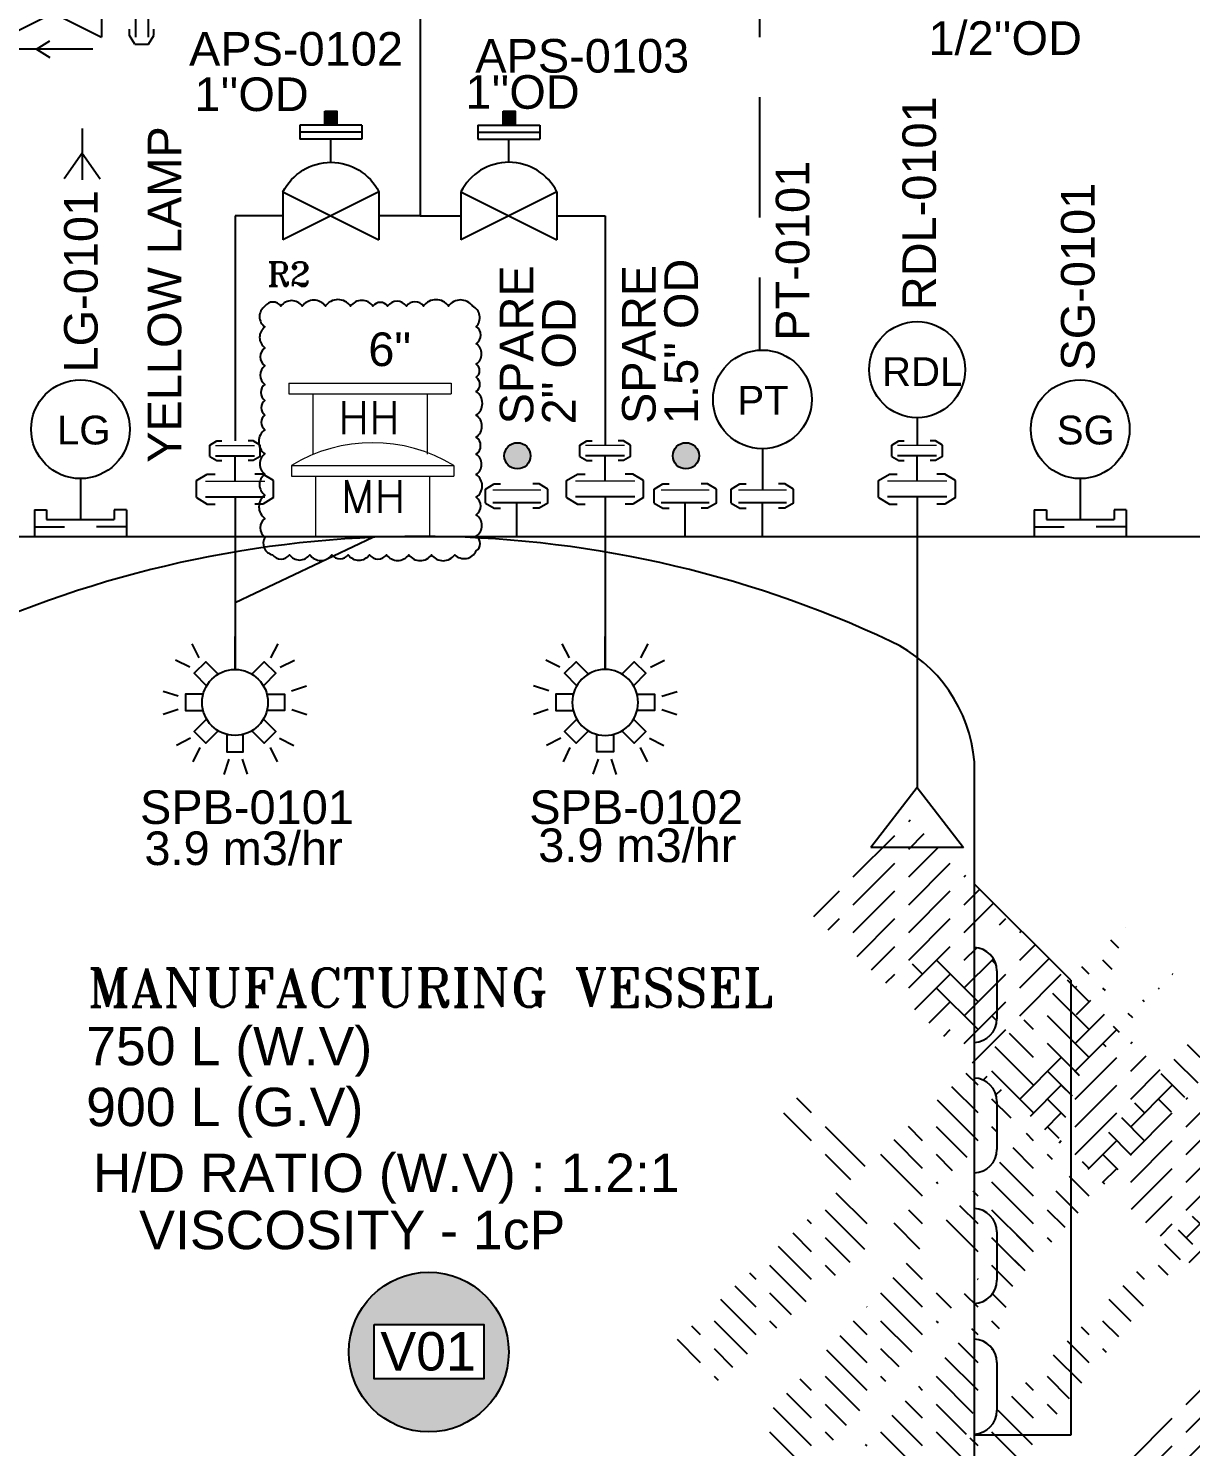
# Model space of a CAD drawing. Header units: millimetres. Extents: x -6754 to 5895, y -4820 to 1016.
# Drawn here: x -3456.9 to -3335.8, y -1738.2 to -1590.4 of the extents above; entities that cross this region are included whole.
import ezdxf
from ezdxf.enums import TextEntityAlignment as Align

# ---------------------------------------------------------------- set-up
doc = ezdxf.new("R2010")
doc.units = ezdxf.units.MM
doc.linetypes.add('HIDDEN', pattern=[0.375, 0.25, -0.125])
doc.layers.get('0').update_dxf_attribs({"linetype": 'CONTINUOUS'})
for name, color, linetype in [('A---SIGLD-CONN-EL', 7, 'CONTINUOUS'), ('can_move', 7, 'CONTINUOUS'), ('E---INDID------', 7, 'CONTINUOUS'), ('E---INDID-TEXT-25-35', 2, 'CONTINUOUS'), ('P---MWAYD------', 7, 'CONTINUOUS'), ('P---PEQID------', 7, 'CONTINUOUS'), ('P---PEQID-TEXT-25-35', 2, 'CONTINUOUS'), ('P---PFLGD------', 7, 'CONTINUOUS'), ('P---PLINB-CIPS003', 7, 'CONTINUOUS'), ('P---PLINB-PS014', 7, 'CONTINUOUS'), ('P---PLINB-PS019', 7, 'CONTINUOUS'), ('P---PLINB-PS021', 7, 'CONTINUOUS'), ('P---PVL4D-TEXT-25-35', 2, 'CONTINUOUS'), ('P---PVLSD-TEXT-18-25', 3, 'CONTINUOUS'), ('P---TANKB-V01', 7, 'CONTINUOUS'), ('P---TANKD-TEXT-25-35', 2, 'CONTINUOUS'), ('VALVE', 6, 'CONTINUOUS')]:
    doc.layers.add(name, color=color, linetype=linetype)
doc.styles.add('ROMANS', font='romans.shx')
doc.styles.add('ROMANT', font='romant.shx')
doc.styles.get("Standard").update_dxf_attribs({"font": 'arial.ttf'})

# ---------------------------------------------------------------- blocks, each defined once
blk = doc.blocks.new('jtf')
for p, q in [((183.7326625165489, 67.0500738686342), (184.4681088752732, 67.48911197279767)), ((183.7326625165489, 65.87006733978824), (183.7326625165489, 67.0500738686342)), ((184.4681088752732, 67.48911197279767), (185.0073755605541, 67.48911197279767)), ((188.2710194706005, 67.48911197279767), (187.7317527853197, 67.48911197279767)), ((189.0064658293306, 67.0500738686342), (188.2710194706005, 67.48911197279767)), ((189.0064658293306, 65.87006733978824), (189.0064658293306, 67.0500738686342)), ((183.7326625165489, 65.87006733978824), (184.4681088752732, 65.43102923562476)), ((184.4681088752732, 65.43102923562476), (185.0073755605541, 65.43102923562476)), ((186.3695641729369, 63.28645938869022), (186.3695641729369, 65.92370400019058)), ((188.2710194706005, 65.43102923562476), (187.7317527853197, 65.43102923562476)), ((189.0064658293306, 65.87006733978824), (188.2710194706005, 65.43102923562476)), ((182.3600665893783, 63.36801573332951), (183.4783374930366, 64.03558792490892)), ((183.4783374930366, 64.03558792490892), (184.2983106104572, 64.03558792490892)), ((189.2607908528371, 64.03558792490892), (188.4408177354165, 64.03558792490892)), ((190.3790617565012, 63.36801573332951), (189.2607908528371, 64.03558792490892)), ((182.3600665893783, 61.5737761512336), (182.3600665893783, 63.36801573332951)), ((190.3790617565012, 61.5737761512336), (190.3790617565012, 63.36801573332951)), ((182.3600665893783, 61.5737761512336), (183.4783374930366, 60.90620395965418)), ((183.4783374930366, 60.90620395965418), (184.2983106104572, 60.90620395965418)), ((186.3695641729369, 61.65533249587432), (186.3695641729369, 57.54027658786356)), ((189.2607908528371, 60.90620395965418), (188.4408177354165, 60.90620395965418)), ((190.3790617565012, 61.5737761512336), (189.2607908528371, 60.90620395965418))]:
    blk.add_line(p, q)
at = {"color": 6, "lineweight": 15}
for points in [[(184.3366099451705, 66.99643720823184), (188.4025184007062, 66.99643720823184)], [(183.2783889506935, 63.28645938869022), (189.4607393951802, 63.28645938869022)]]:
    blk.add_lwpolyline(points, dxfattribs=at)
at = {"color": 1}
for points in [[(184.3366099451705, 65.92370400019058), (188.4025184007062, 65.92370400019058)], [(183.2783889506935, 61.65533249587432), (189.4607393951802, 61.65533249587432)]]:
    blk.add_lwpolyline(points, dxfattribs=at)
blk = doc.blocks.new('phi_15862574930')
at = {"color": 0, "linetype": 'ByBlock'}
blk.add_blockref('jtf', (-186.3695641729369, -63.28645938869022), dxfattribs=at)
at = {"flags": 1}
for p, rotation in [((1.477928890381008e-12, 3.709977819541621), 90), ((0, -5.746182800826659), 270)]:
    blk.add_attdef('PHI_CONNECTIONPOINT', p, '', height=0.1, rotation=rotation, dxfattribs=at)
for tag, p in [('MPLANT', (3.84494897601212, 1.785845011725996)), ('CODE', (6.169171075775694, -1.709889107337858))]:
    blk.add_attdef(tag, p, '', height=2.5)
blk.add_attdef('PHI_INSERTPOINT', (4.547473508864641e-13, -4.547473508864641e-13), '', height=0.1, dxfattribs=at)
blk = doc.blocks.new('rgyjryjyfrjfhjgfgj')
at = {"color": 0, "linetype": 'ByBlock'}
for p, q in [((716.4844576946442, 396.8695095443074), (717.3888636432375, 397.4094111541995)), ((717.3888636432375, 397.4094111541995), (718.0520200954525, 397.4094111541995)), ((722.065445318545, 397.4094111541995), (721.4022888663301, 397.4094111541995)), ((722.9698512671453, 396.8695095443074), (722.065445318545, 397.4094111541995)), ((722.9698512671453, 395.418411294371), (722.9698512671453, 396.8695095443074)), ((716.4844576946442, 395.418411294371), (717.3888636432375, 394.8785096844789)), ((717.3888636432375, 394.8785096844789), (718.0520200954525, 394.8785096844789)), ((722.065445318545, 394.8785096844789), (721.4022888663301, 394.8785096844789)), ((722.9698512671453, 395.418411294371), (722.065445318545, 394.8785096844789))]:
    blk.add_line(p, q, dxfattribs=at)
at = {"color": 6, "linetype": 'ByBlock'}
blk.add_line((719.7271544808916, 391.9492555990804), (719.7271544808916, 395.484370305732), dxfattribs=at)
at = {"color": 1, "linetype": 'ByBlock', "lineweight": 15}
blk.add_lwpolyline([(717.227154480893, 396.8035505329464), (722.227154480893, 396.8035505329464)], dxfattribs=at)
at = {"color": 6, "linetype": 'ByBlock'}
blk.add_lwpolyline([(717.227154480893, 395.484370305732), (722.227154480893, 395.484370305732)], dxfattribs=at)
blk = doc.blocks.new('phi_15825218758')
at = {"color": 0, "linetype": 'ByBlock'}
blk.add_line((-3.242696786248757, 3.469155695290567), (-3.242696786248757, 4.920253945227046), dxfattribs=at)
blk.add_blockref('rgyjryjyfrjfhjgfgj', (-719.727154480893, -391.9492555990804), dxfattribs=at)
at = {"flags": 1}
for p, rotation in [((0, 4.854294933865958), 90), ((-1.364242052659392e-12, 0), 270)]:
    blk.add_attdef('PHI_CONNECTIONPOINT', p, '', height=0.1, rotation=rotation, dxfattribs=at)
blk = doc.blocks.new('phi_158253606254')
at = {"color": 0, "linetype": 'ByBlock'}
blk.add_line((0, 4.267203789226812), (0, 0), dxfattribs=at)
blk.add_circle((0.001089455262047068, 9.409736146536261), 5.142532472711022, dxfattribs=at)
blk.add_text('PT', height=3, rotation=359.9878617803028, dxfattribs=at).set_placement((-2.60636676307513, 7.825230803561453))
blk.add_attdef('PLANT_BMK', (1.499746038893988, 15.32445847557392), '', height=3.2, rotation=90)
at = {"flags": 1}
for tag in ['PHI_CONNECTIONPOINT', 'PHI_INSERTPOINT']:
    blk.add_attdef(tag, (-0.0009037813375130099, 0.001104081389712519), '', height=0.1, rotation=269.9878617803037, dxfattribs=at)
blk = doc.blocks.new('2B100D4')
at = {"color": 3}
for points in [[(12.66305469445069, 40.81928641843842), (10.13640319355181, 45.80602589261252)], [(25.22223209307413, 36.77183532530034), (25.22223209307413, 48.32143856094626)], [(37.78140948482906, 40.81928641843842), (40.30806099250913, 45.80602589261252)], [(9.356428599567153, 37.55151232008939), (4.39243398339022, 40.00055561170302)], [(41.088035586552, 37.55151232008939), (46.05203019594774, 40.00055561170302)], [(19.35646000265842, 35.17140555990045), (15.01372862819699, 39.51413693091308), (10.93032725181547, 35.43073554770672), (15.2730586262187, 31.08800417666498)], [(31.08800417667953, 35.17140555990045), (35.43073554430157, 39.51413693091308), (39.51413693433278, 35.43073554770672), (35.17140555987135, 31.08800417666498)], [(45.01412435906241, 29.33682090385264), (50.32689407552243, 31.0763657920179)], [(5.312769702839432, 27.37033546980092), (0, 29.10988035796618)], [(14.03937684756238, 28.10963290197105), (7.897827239590697, 28.10963290197105), (7.897827239590697, 22.33483128075022), (14.03937684756238, 22.33483128075022)], [(36.40508733855677, 28.10963290197105), (42.54663693971816, 28.10963290197105), (42.54663693971816, 22.33483128075022), (36.40508733855677, 22.33483128075022)], [(5.28529719132348, 22.72153250877454), (0.04348782252054662, 20.94319337441266)], [(45.15916698801448, 22.72153250877454), (50.40097635681741, 20.94319337441266)], [(15.2730586262187, 19.3564600060563), (10.93032725181547, 15.01372863501456), (15.01372862819699, 10.93032724838849), (19.35646000265842, 15.27305862284993)], [(35.17140555987135, 19.3564600060563), (39.51413693433278, 15.01372863501456), (35.43073554430157, 10.93032724838849), (31.08800417667953, 15.27305862284993)], [(9.625177767680725, 12.66305469449435), (4.63843829347752, 10.13640319017577)], [(22.33483128753142, 14.03937684756238), (22.33483128753142, 7.897827239583421), (28.10963289855863, 7.897827239583421), (28.10963289855863, 14.03937684756238)], [(40.81928641840932, 12.66305469449435), (45.80602589258342, 10.13640319017577)], [(12.89295185581432, 9.356428596154728), (10.44390857443796, 4.392433986788092)], [(23.07412871634006, 5.312769709613349), (21.33458382476238, 0)], [(27.72293167398311, 5.285297194714076), (29.50127080493257, 0.04348782930173911)], [(37.55151231668424, 9.356428596154728), (40.0005556048709, 4.392433986788092)]]:
    blk.add_lwpolyline(points, dxfattribs=at)
blk.add_circle((25.22223209307413, 25.22223208965443), 11.54960323375445, dxfattribs=at)
blk = doc.blocks.new('phi_158253683561')
at = {"color": 0, "linetype": 'ByBlock', "xscale": 0.395994, "yscale": 0.395994, "zscale": 0.395994}
blk.add_blockref('2B100D4', (-9.987852575465695, -9.987852574111173), dxfattribs=at)
at = {"flags": 1}
blk.add_attdef('PHI_CONNECTIONPOINT', (-8.952838470577262e-13, 9.147147167392177), '', height=0.1, rotation=90, dxfattribs=at)
blk.add_attdef('PHI_INSERTPOINT', (0, 0), '', height=0.1, dxfattribs=at)
blk.add_attdef('CODE', (-3.68075510178258, -15.21166139624791), '', height=3)
blk = doc.blocks.new('ADV')
at = {"color": 6}
blk.add_arc((1709.403994477978, 811.9926042832112), 5.590131414134222, 26.56505117707799, 153.434948822922, dxfattribs=at)
at = {"layer": 'VALVE'}
for p, q in [((1706.175708596649, 821.4556299452406), (1712.632280359307, 821.4556299452406)), ((1706.175708596649, 821.4556299452406), (1706.175708596649, 819.9760252526171)), ((1712.632280359307, 821.4556299452406), (1712.632280359307, 819.9760252526171)), ((1706.175708596649, 820.7158275989289), (1712.632280359307, 820.7158275989289)), ((1706.175708596649, 819.9760252526171), (1712.632280359307, 819.9760252526171)), ((1709.403994477978, 817.5827356973455), (1709.403994477978, 819.9760252526171)), ((1704.404028939914, 814.4925870522434), (1704.404028939914, 809.4926215141788)), ((1714.403960016042, 814.4925870522434), (1704.404028939914, 809.4926215141793)), ((1704.404028939914, 814.4925870522434), (1714.403960016042, 809.4926215141788)), ((1714.403960016042, 814.4925870522434), (1714.403960016042, 809.4926215141788))]:
    blk.add_line(p, q, dxfattribs=at)
blk = doc.blocks.new('phi_15863337301')
at = {"color": 0, "linetype": 'ByBlock'}
blk.add_blockref('ADV', (-1709.403994477978, -811.9926042832111), dxfattribs=at)
at = {"flags": 1}
blk.add_attdef('PHI_CONNECTIONPOINT', (-4.999965538064316, 0), '', height=0.1, rotation=180, dxfattribs=at)
for tag, p in [('PHI_INSERTPOINT', (0, 2.273736754432321e-13)), ('PHI_CONNECTIONPOINT', (4.999965538064316, 0))]:
    blk.add_attdef(tag, p, '', height=0.1, dxfattribs=at)
for tag, p in [('PRJ_TAG_B', (-8.117294217749532, -5.928936001065608)), ('DNCALC', (-3.964025933961693, -9.438924908240892))]:
    blk.add_attdef(tag, p, '', height=2.5)
blk = doc.blocks.new('vdv')
at = {"layer": 'VALVE'}
for p, q in [((180.8079919519269, 66.57614290440762), (180.8079919519269, 63.12301840971554)), ((180.8079919519269, 66.57614290440762), (182.3812795179868, 66.57614290440762)), ((182.3812795179868, 66.57614290440762), (182.3812795179868, 65.3109000192843)), ((191.2004295973777, 66.57614290440762), (191.2004295973777, 65.3109000192843)), ((192.7737171634376, 66.57614290440762), (191.2004295973777, 66.57614290440762)), ((192.7737171634379, 66.57614290440762), (192.7737171634379, 63.12301840971554)), ((182.3812795179868, 65.3109000192843), (191.2004295973777, 65.3109000192843)), ((180.8079919519269, 64.3537018150979), (184.7059037281533, 64.3537018150979)), ((180.8079919519269, 63.12301840971554), (192.7737171634376, 63.12301840971554)), ((192.7737171634376, 64.3537018150979), (188.8758053872108, 64.3537018150979))]:
    blk.add_line(p, q, dxfattribs=at)
blk = doc.blocks.new('phi_158252559339')
at = {"color": 0, "linetype": 'ByBlock'}
blk.add_blockref('vdv', (-186.790854557683, -65.31090001928354), dxfattribs=at)
for tag, p in [('MPLANT', (1.753663945923506, 10.38835953513714)), ('CODE', (4.07788604568708, 6.892625416073287)), ('DN', (5.194677328933437, 3.782033790187569))]:
    blk.add_attdef(tag, p, '', height=2.5)
at = {"flags": 1}
for p, rotation in [((-5.684341886080801e-14, -2.842170943040401e-14, 2.5), 90), ((-7.389644451905042e-13, -2.187881609567995), 270)]:
    blk.add_attdef('PHI_CONNECTIONPOINT', p, '', height=0.1, rotation=rotation, dxfattribs=at)
blk.add_attdef('PHI_INSERTPOINT', (-5.684341886080801e-14, -2.842170943040401e-14), '', height=0.1, dxfattribs=at)
blk = doc.blocks.new('phi_16763050003')
at = {"color": 0, "linetype": 'ByBlock', "lineweight": 13}
for p, q in [((-2.5092553483762, 7.389997746155643), (-2.5092553483762, 6.280775767691296)), ((-2.5092553483762, 7.389997746155643), (14.40391530268073, 7.389997746155643)), ((14.40391530268062, 7.389997746155728), (14.40391530268062, 6.280775767691296)), ((0, 6.280775767691296), (0, 0)), ((11.89465995430442, 6.280775767691296), (11.89465995430442, 0))]:
    blk.add_line(p, q, dxfattribs=at)
blk.add_lwpolyline([(-2.5092553483762, 6.280775767691296), (14.40391530268062, 6.280775767691296)], dxfattribs=at)
blk.add_arc((5.947329977152094, -6.560594190613841), 16.31357872308233, 58.77654784392595, 121.223452156074, dxfattribs=at)
at = {"color": 0, "linetype": 'ByBlock', "lineweight": 13, "style": 'ROMANS'}
blk.add_text('MH', height=3.409698443055961, dxfattribs=at).set_placement((2.633618944087402, 2.452737491467758))
at = {"flags": 1}
blk.add_attdef('PHI_CONNECTIONPOINT', (0, 0), '', height=0.1, rotation=180, dxfattribs=at)
for tag, p in [('PHI_CONNECTIONPOINT', (11.89465995430442, 0)), ('PHI_INSERTPOINT', (11.89465995430385, 6.252776074688882e-13))]:
    blk.add_attdef(tag, p, '', height=0.1, dxfattribs=at)
blk = doc.blocks.new('phi_16763051035')
at = {"color": 0, "linetype": 'ByBlock'}
blk.add_line((-5.684341886080801e-13, 4.266099803570995), (-5.684341886080801e-13, 2.842170943040401e-14), dxfattribs=at)
blk.add_circle((-5.684341886080801e-13, 9.40863227628202), 5.142532472711022, dxfattribs=at)
blk.add_text('SG', height=3, dxfattribs=at).set_placement((-2.45068755543673, 7.823607714929636))
at = {"color": 7}
blk.add_attdef('DEVICE', (1.492779594961917, 15.51502102826095), '', height=3.5, rotation=90, dxfattribs=at)
at = {"flags": 1}
for tag, p in [('PHI_CONNECTIONPOINT', (0, 2.842170943040401e-14)), ('PHI_INSERTPOINT', (0, 0))]:
    blk.add_attdef(tag, p, '', height=0.1, rotation=270, dxfattribs=at)
blk = doc.blocks.new('phi_16763051257')
at = {"color": 0, "linetype": 'ByBlock'}
blk.add_line((-5.684341886080801e-13, 4.266099803571024), (-5.684341886080801e-13, 0), dxfattribs=at)
blk.add_circle((-5.684341886080801e-13, 9.408632276282106), 5.142532472711022, dxfattribs=at)
blk.add_text('LG', height=3, dxfattribs=at).set_placement((-2.45068755543673, 7.823607714929722))
at = {"color": 7}
blk.add_attdef('DEVICE', (1.797247982816771, 15.31218216370326), '', height=3.5, rotation=90, dxfattribs=at)
at = {"flags": 1}
for tag in ['PHI_CONNECTIONPOINT', 'PHI_INSERTPOINT']:
    blk.add_attdef(tag, (0, 0), '', height=0.1, rotation=270, dxfattribs=at)
blk = doc.blocks.new('RDL1')
at = {"color": 0, "linetype": 'ByBlock'}
blk.add_circle((13353.10541095214, -8727.695936589356), 5.000000000000013, dxfattribs=at)
at = {"color": 0, "linetype": 'ByBlock', "insert": (13349.44491652949, -8726.396383314248), "char_height": 3, "attachment_point": 1}
blk.add_mtext_dynamic_manual_height_columns('RDL', width=19.27639818191528, gutter_width=0.5, heights=[0], dxfattribs=at)
blk = doc.blocks.new('phi_16763052959')
at = {"color": 0, "linetype": 'ByBlock'}
blk.add_blockref('RDL1', (-13353.10541095214, 8732.695936589356), dxfattribs=at)
blk.add_attdef('PLANT_BMK', (1.971370481451231, 11.30070215463638), '', height=3.5, rotation=90)
at = {"flags": 1}
blk.add_attdef('PHI_INSERTPOINT', (0, 0), '', height=0.1, dxfattribs=at)
blk.add_attdef('PHI_CONNECTIONPOINT', (0, -5.960464477539062e-08), '', height=0.1, rotation=270, dxfattribs=at)
blk = doc.blocks.new('lv')
at = {"linetype": 'ByBlock'}
h = blk.add_hatch(dxfattribs=at)
h.set_pattern_fill('AR-HBONE', color=0, scale=0.01676717032443505, style=0)
h.set_pattern_definition([(45, (708908577.5891237, 361984327.2977721), (0, 2.40917574302427), [5.110633514887803, -1.703544504962601]), (135, (708908578.7937108, 361984328.5023591), (2.382758214655929e-16, 2.40917574302427), [5.110633514887802, -1.703544504962601])])
edge = h.paths.add_edge_path()
edge.add_line((200.8057394179701, 359.608313556534), (209.1893245801884, 359.608313556534))
edge.add_line((209.1893245801884, 359.608313556534), (209.1893245801884, 399.0778780864765))
edge.add_line((209.1893245801884, 399.0778780864765), (200.8057394179701, 407.4614632486948))
edge.add_line((200.8057394179701, 407.4614632486948), (200.8057394179701, 401.9233001790296))
edge.add_arc((200.7381808094645, 399.8931184171228), 2.031305528954749, -0.017231213322190797, 88.09406460487389, ccw=False)
edge.add_line((202.7694862465581, 399.8925075194501), (202.7694862465581, 395.7185954983343))
edge.add_arc((200.7381808227197, 395.7192064012758), 2.031305515701074, 271.90593503347645, 359.9827686379536, ccw=False)
edge.add_line((200.8057394179701, 393.6890246521889), (200.8057394179701, 390.5921978195366))
edge.add_arc((200.7381808094646, 388.5620160576299), 2.031305528954692, -0.017231213300988202, 88.09406460489191, ccw=False)
edge.add_line((202.7694862465581, 388.5614051599573), (202.7694862465581, 384.3874931842646))
edge.add_arc((200.7381808227196, 384.388104087206), 2.031305515701134, 271.9059350334788, 359.9827686379552, ccw=False)
edge.add_line((200.8057394179701, 382.3579223381191), (200.8057394179701, 379.2610955054728))
edge.add_arc((200.7381808094645, 377.230913743566), 2.031305528954749, -0.017231213322190797, 88.09406460487389, ccw=False)
edge.add_line((202.7694862465581, 377.2303028458932), (202.7694862465581, 373.0563908702005))
edge.add_arc((200.7381808227197, 373.057001773142), 2.031305515701074, 271.90593503347645, 359.9827686379536, ccw=False)
edge.add_line((200.8057394179701, 371.0268200240552), (200.8057394179701, 367.9299931914086))
edge.add_arc((200.7381808094646, 365.8998114295018), 2.031305528954692, -0.017231213300988202, 88.09406460489191, ccw=False)
edge.add_line((202.7694862465581, 365.8992005318293), (202.7694862465581, 361.7252885561365))
edge.add_arc((200.7381808227197, 361.7258994590781), 2.031305515701074, 271.90593503347645, 359.9827686379536, ccw=False)
edge.add_line((200.8057394179701, 359.6957177099912), (200.8057394179701, 359.608313556534))
blk.add_line((200.8187821836461, 325.9347289439254), (200.8187821836461, 418.0356392449531))
at = {"color": 0, "linetype": 'ByBlock'}
for p, q in [((209.1893245801884, 399.0778780864765), (200.8057394179701, 407.4614632486948)), ((202.7694862465581, 399.893118426167), (202.7694862465581, 395.7192064504743)), ((209.1893245801884, 399.0778780864765), (209.1893245801884, 359.608313556534)), ((202.7694862465581, 388.5620160666742), (202.7694862465581, 384.3881041364103)), ((202.7694862465581, 377.2309137526103), (202.7694862465581, 373.0570018223463)), ((202.7694862465581, 365.8998114385463), (202.7694862465581, 361.7258995082823)), ((209.1893245801884, 359.608313556534), (200.8057394179701, 359.608313556534))]:
    blk.add_line(p, q, dxfattribs=at)
for centre, radius, start, end in [((152.6831011634888, 341.364159727017), 96.24537230006447, 64.85877082138536, 115.1412735318071), ((188.1185619681135, 416.9731875756981), 12.74458304820236, 4.782010308682096, 64.65995297928454), ((200.7381808032954, 399.893118426167), 2.031305508678552, 359.9981968300566, 88.09406666880142), ((200.7381808032954, 395.7192064050456), 2.031305508678552, 271.9059333311986, 0.001803169943409382), ((200.7381808032954, 388.5620160666742), 2.031305508678552, 359.9981968300566, 88.09406666880142), ((200.7381808032954, 384.3881040909815), 2.031305508678552, 271.9059333311986, 0.001803169943409382), ((200.7381808032954, 377.2309137526103), 2.031305508678552, 359.9981968300566, 88.09406666880142), ((200.7381808032954, 373.0570017769176), 2.031305508678552, 271.9059333311986, 0.001803169943409382), ((200.7381808032954, 365.8998114385463), 2.031305508678552, 359.9981968300566, 88.09406666880142), ((200.7381808032954, 361.7258994628535), 2.031305508678552, 271.9059333311986, 0.001803169943409382)]:
    blk.add_arc(centre, radius, start, end, dxfattribs=at)
blk = doc.blocks.new('phi_16777579944')
at = {"color": 0, "linetype": 'ByBlock'}
blk.add_blockref('lv', (-152.7457245918195, -305.432695452977), dxfattribs=at)
at = {"flags": 1}
for tag, p, height, rotation in [('PHI_CONNECTIONPOINT', (-0.06257308853787436, 132.1768365740932), 0.07826122565353251, 90), ('PHI_CONNECTIONPOINT', (0, 0), 0.05947263919881395, 270), ('PHI_INSERTPOINT', (0, -4.376943252282217e-12), 0.05947263919881395, 270)]:
    blk.add_attdef(tag, p, '', height=height, rotation=rotation, dxfattribs=at)
for tag, p in [('P_NAME', (-7.905564087017751, 80.81802631510362)), ('USER1', (-8.605012446351793, 76.14263148593545)), ('USER2', (-8.33336126364702, 71.95158551001623)), ('USER3', (-8.366308766071597, 67.9427569329273)), ('CODE', (-6.599373852074677, 63.61492080503285))]:
    blk.add_attdef(tag, p, '', height=3.5)
blk = doc.blocks.new('4way')
at = {"layer": 'VALVE', "color": 5}
for p, q in [((1278.580243183685, 1201.458150038418), (1279.484649132278, 1201.99805164831)), ((1278.580243183685, 1200.007051788481), (1278.580243183685, 1201.458150038418)), ((1279.484649132278, 1201.99805164831), (1280.147805584493, 1201.99805164831)), ((1284.161230807586, 1201.99805164831), (1283.498074355371, 1201.99805164831)), ((1285.065636756186, 1201.458150038418), (1284.161230807586, 1201.99805164831)), ((1285.065636756186, 1200.007051788482), (1285.065636756186, 1201.458150038418)), ((1278.580243183685, 1200.007051788482), (1279.484649132278, 1199.467150178589)), ((1281.822939969932, 1196.537896093191), (1281.822939969932, 1200.073010799843)), ((1285.065636756186, 1200.007051788482), (1284.161230807586, 1199.467150178589)), ((1279.484649132278, 1199.467150178589), (1280.147805584493, 1199.467150178589)), ((1284.161230807586, 1199.467150178589), (1283.498074355371, 1199.467150178589)), ((1284.322922738964, 1196.537896093191), (1279.3229572009, 1196.537896093191)), ((1284.322922738964, 1196.537896093191), (1279.3229572009, 1186.537965017062)), ((1284.322922738964, 1186.537965017062), (1279.3229572009, 1196.537896093191)), ((1289.806360939338, 1188.309644673798), (1289.806360939338, 1194.766216436455)), ((1291.285965631962, 1194.766216436455), (1289.806360939338, 1194.766216436455)), ((1290.54616328565, 1188.309644673798), (1290.54616328565, 1194.766216436455)), ((1291.285965631962, 1188.309644673798), (1291.285965631962, 1194.766216436455)), ((1287.413071384066, 1191.537930555127), (1289.806360939338, 1191.537930555127)), ((1264.994664029774, 1190.160399708057), (1271.451235792431, 1190.160399708057)), ((1264.994664029774, 1190.160399708057), (1264.994664029774, 1188.680795015434)), ((1264.994664029774, 1189.420597361746), (1271.451235792431, 1189.420597361746)), ((1271.451235792431, 1190.160399708057), (1271.451235792431, 1188.680795015434)), ((1298.65121591009, 1190.160399708057), (1292.194644147433, 1190.160399708057)), ((1292.194644147433, 1190.160399708057), (1292.194644147433, 1188.680795015434)), ((1298.65121591009, 1189.420597361746), (1292.194644147433, 1189.420597361746)), ((1298.65121591009, 1190.160399708057), (1298.65121591009, 1188.680795015434)), ((1264.994664029774, 1188.680795015434), (1271.451235792431, 1188.680795015434)), ((1268.222949911103, 1186.287505460162), (1268.222949911103, 1188.680795015434)), ((1291.285965631962, 1188.309644673798), (1289.806360939338, 1188.309644673798)), ((1298.65121591009, 1188.680795015434), (1292.194644147433, 1188.680795015434)), ((1295.422930028762, 1186.287505460162), (1295.422930028762, 1188.680795015434)), ((1273.222915449167, 1174.856783074993), (1273.222915449167, 1186.537965017062)), ((1273.222915449167, 1186.537965017062), (1290.422964490697, 1186.537965017062)), ((1284.322922738964, 1186.537965017062), (1279.3229572009, 1186.537965017062)), ((1290.422964490697, 1186.537965017062), (1290.422964490697, 1174.856783074993)), ((1258.302730427811, 1183.940070832275), (1257.762828817919, 1183.035664883682)), ((1259.753828677748, 1183.940070832275), (1258.302730427811, 1183.940070832275)), ((1259.753828677748, 1183.940070832275), (1260.29373028764, 1183.035664883682)), ((1303.892051262117, 1183.940070832275), (1303.352149652224, 1183.035664883682)), ((1303.892051262116, 1183.940070832275), (1305.343149512053, 1183.940070832275)), ((1305.343149512053, 1183.940070832275), (1305.883051121945, 1183.035664883682)), ((1257.762828817919, 1183.035664883682), (1257.762828817919, 1182.372508431467)), ((1260.29373028764, 1183.035664883682), (1260.29373028764, 1182.372508431467)), ((1263.222984373038, 1183.19735681506), (1263.222984373038, 1178.197391276996)), ((1273.222915449167, 1183.19735681506), (1263.222984373038, 1178.197391276996)), ((1263.222984373038, 1183.19735681506), (1273.222915449167, 1178.197391276996)), ((1273.222915449167, 1183.19735681506), (1273.222915449167, 1178.197391276995)), ((1290.422964490697, 1183.19735681506), (1290.422964490697, 1178.197391276996)), ((1290.422964490697, 1183.19735681506), (1300.422895566826, 1178.197391276996)), ((1300.422895566826, 1183.19735681506), (1290.422964490697, 1178.197391276996)), ((1300.422895566826, 1183.19735681506), (1300.422895566826, 1178.197391276996)), ((1303.352149652224, 1183.035664883682), (1303.352149652224, 1182.372508431467)), ((1305.883051121945, 1183.035664883682), (1305.883051121945, 1182.372508431467)), ((1263.222984373038, 1180.697374046028), (1259.687869666387, 1180.697374046028)), ((1300.422895566826, 1180.697374046028), (1303.958010273478, 1180.697374046028)), ((1257.762828817919, 1178.359083208374), (1257.762828817919, 1179.022239660589)), ((1260.29373028764, 1178.359083208374), (1260.29373028764, 1179.022239660589)), ((1303.352149652224, 1178.359083208374), (1303.352149652224, 1179.022239660589)), ((1305.883051121945, 1178.359083208374), (1305.883051121945, 1179.022239660589)), ((1258.302730427811, 1177.454677259774), (1257.762828817919, 1178.359083208374)), ((1259.753828677748, 1177.454677259774), (1258.302730427811, 1177.454677259774)), ((1259.753828677748, 1177.454677259774), (1260.29373028764, 1178.359083208374)), ((1303.892051262117, 1177.454677259774), (1303.352149652224, 1178.359083208374)), ((1303.892051262117, 1177.454677259774), (1305.343149512053, 1177.454677259774)), ((1305.343149512053, 1177.454677259774), (1305.883051121945, 1178.359083208374)), ((1290.422964490697, 1174.856783074993), (1273.222915449167, 1174.856783074993)), ((1284.322922738964, 1174.856783074993), (1279.3229572009, 1174.856783074993)), ((1284.322922738964, 1164.856851998865), (1279.3229572009, 1174.856783074993)), ((1284.322922738964, 1174.856783074993), (1279.3229572009, 1164.856851998865)), ((1289.806360939338, 1173.085103418258), (1289.806360939338, 1166.6285316556)), ((1291.285965631962, 1173.085103418258), (1289.806360939338, 1173.085103418258)), ((1290.54616328565, 1173.085103418258), (1290.54616328565, 1166.6285316556)), ((1291.285965631962, 1173.085103418258), (1291.285965631962, 1166.6285316556)), ((1287.413071384066, 1169.856817536929), (1289.806360939338, 1169.856817536929)), ((1291.285965631962, 1166.6285316556), (1289.806360939338, 1166.6285316556)), ((1284.322922738964, 1164.856851998865), (1279.3229572009, 1164.856851998865)), ((1281.822939969932, 1164.856851998865), (1281.822939969932, 1161.321737292213)), ((1278.580243183685, 1161.387696303574), (1279.484649132278, 1161.927597913466)), ((1278.580243183685, 1161.387696303574), (1278.580243183685, 1159.936598053638)), ((1279.484649132278, 1161.927597913466), (1280.147805584493, 1161.927597913466)), ((1284.161230807586, 1161.927597913466), (1283.498074355371, 1161.927597913466)), ((1285.065636756186, 1161.387696303574), (1284.161230807586, 1161.927597913466)), ((1285.065636756186, 1161.387696303574), (1285.065636756186, 1159.936598053637)), ((1278.580243183685, 1159.936598053637), (1279.484649132278, 1159.396696443745)), ((1285.065636756186, 1159.936598053637), (1284.161230807586, 1159.396696443745)), ((1279.484649132278, 1159.396696443745), (1280.147805584493, 1159.396696443745)), ((1284.161230807586, 1159.396696443745), (1283.498074355371, 1159.396696443745))]:
    blk.add_line(p, q, dxfattribs=at)
for points in [[(1279.322939969933, 1201.392191027057), (1284.322939969933, 1201.392191027057)], [(1279.322939969933, 1200.073010799843), (1284.322939969933, 1200.073010799843)], [(1258.368689439172, 1183.197374046026), (1258.368689439172, 1178.197374046026)], [(1259.687869666387, 1183.197374046026), (1259.687869666387, 1178.197374046026)], [(1303.958010273478, 1183.197374046026), (1303.958010273478, 1178.197374046026)], [(1305.277190500692, 1183.197374046026), (1305.277190500692, 1178.197374046026)], [(1279.322939969933, 1161.321737292213), (1284.322939969933, 1161.321737292213)], [(1279.322939969933, 1160.002557064999), (1284.322939969933, 1160.002557064999)]]:
    blk.add_lwpolyline(points, dxfattribs=at)
for centre, start, end in [((1281.822939969932, 1191.537930555127), 296.5650511770743, 63.43494882292566), ((1268.222949911103, 1180.697374046028), 26.56505117708017, 153.4349488229198), ((1295.422930028762, 1180.697374046028), 26.56505117707726, 153.4349488229227), ((1281.822939969932, 1169.856817536929), 296.5650511770743, 63.43494882292566)]:
    blk.add_arc(centre, 5.590131414134222, start, end, dxfattribs=at)
blk = doc.blocks.new('phi_16763073450')
at = {"color": 0, "linetype": 'ByBlock'}
blk.add_line((-23.45425053075724, -20.69481698103118), (-26.25082495585502, -20.69481698102754), dxfattribs=at)
blk.add_blockref('4way', (-1281.822939969933, -1201.392191027058), dxfattribs=at)
at = {"flags": 1}
for p in [(0, 0), (0, -41.38963396205872)]:
    blk.add_attdef('PHI_CONNECTIONPOINT', p, '', height=0.1, rotation=270, dxfattribs=at)
for tag, p, height in [('P_NAME', (-12.20425053076087, -21.94481698103118), 3), ('CODE', (-20.27140715587302, -30.5408200074362), 3.5), ('DNCALC', (-23.63719793485961, -34.69541407627548), 3.5)]:
    blk.add_attdef(tag, p, '', height=height)
for tag, p in [('PHI_CONNECTIONPOINT', (-23.45425053076087, -20.69481698103118)), ('PHI_CONNECTIONPOINT', (23.45425053075905, -20.69481698103118)), ('PHI_INSERTPOINT', (23.45425053075905, -20.69481698103118))]:
    blk.add_attdef(tag, p, '', height=0.1, dxfattribs=at)
blk = doc.blocks.new('phi_16766092655')
at = {"color": 0, "linetype": 'ByBlock', "lineweight": 13}
for p, q in [((-8.292652411057816, 7.389997746156325), (-8.292652411057816, 6.280775767691978)), ((-8.292652411057816, 7.389997746156325), (8.620518239999114, 7.389997746156325)), ((8.620518239999, 7.389997746156382), (8.620518239999, 6.280775767691978)), ((-5.783397062681615, 6.280775767691978), (-5.783397062681615, 6.821210263296962e-13)), ((6.1112628916228, 6.280775767691978), (6.1112628916228, 6.821210263296962e-13))]:
    blk.add_line(p, q, dxfattribs=at)
blk.add_lwpolyline([(-8.292652411057816, 6.280775767691978), (8.620518239999, 6.280775767691978)], dxfattribs=at)
at = {"color": 0, "linetype": 'ByBlock', "lineweight": 13, "style": 'ROMANS'}
blk.add_text('HH', height=3.409698443055961, dxfattribs=at).set_placement((-3.149778118594213, 2.104592903262244))
at = {"flags": 1}
blk.add_attdef('PHI_CONNECTIONPOINT', (-5.783397062681615, 6.821210263296962e-13), '', height=0.1, rotation=180, dxfattribs=at)
for tag, p in [('PHI_CONNECTIONPOINT', (6.1112628916228, 6.821210263296962e-13)), ('PHI_INSERTPOINT', (6.111262891622232, 1.307398633798584e-12))]:
    blk.add_attdef(tag, p, '', height=0.1, dxfattribs=at)

msp = doc.modelspace()

# ---------------------------------------------------------------- hatches: boundary and pattern name
h = msp.add_hatch(color=1)
h.dxf.hatch_style = 1
h.paths.add_polyline_path([(-3424.725392951254, -1600.512607740304), (-3424.725392951254, -1599.063633232611), (-3425.964449900046, -1599.063633232611), (-3425.964449900046, -1600.512607740304)])
h = msp.add_hatch(color=1)
h.dxf.hatch_style = 1
h.paths.add_polyline_path([(-3406.151838971328, -1600.512607740304), (-3406.151838971328, -1599.063633232611), (-3407.39089592012, -1599.063633232611), (-3407.39089592012, -1600.512607740304)])
h = msp.add_hatch(color=256)
h.dxf.hatch_style = 1
h.paths.add_polyline_path([(-3407.281288781929, -1634.955963359985, 1), (-3404.548163193188, -1634.955963359985, 1)])
h = msp.add_hatch(color=256)
h.dxf.hatch_style = 1
h.paths.add_polyline_path([(-3389.72345425393, -1634.955963359986, 1), (-3386.990328665189, -1634.955963359986, 1)])
h = msp.add_hatch(color=1)
h.dxf.hatch_style = 1
h.paths.add_polyline_path([(-3406.825948141715, -1728.309138630539, 1), (-3423.472062066228, -1728.309138630539, 1)])
h.paths.add_polyline_path([(-3420.831055053495, -1731.083570148155), (-3420.831055053495, -1725.440300602229), (-3409.424041970342, -1725.440300602229), (-3409.424041970342, -1731.083570148155)], flags=16)

# ---------------------------------------------------------------- linework, layer by layer
for p, q in [((-3451.271140181627, -1600.859454154408), (-3451.271140181627, -1606.216275320795)), ((-3451.271140181627, -1603.428288011804), (-3453.143220538697, -1606.094980819409)), ((-3451.271140181627, -1603.428288011804), (-3449.399059824556, -1606.094980819409)), ((-3364.269340240511, -1630.985385482348), (-3364.269340240511, -1633.892325024204)), ((-3512.825511226443, -1643.348485644573), (-3316.732862717655, -1643.348485644573)), ((-3435.340957140565, -1643.348485644572), (-3435.340957140565, -1657.213840109893)), ((-3420.982379106232, -1643.453503497323), (-3435.340957140565, -1650.281162877232)), ((-3396.775421136132, -1643.348485644572), (-3396.775421136132, -1657.213840109893)), ((-3364.26934024051, -1643.348485644572), (-3364.26934024051, -1669.509671601781)), ((-3364.26934024051, -1669.509671601781), (-3369.101047046461, -1675.763186577308)), ((-3364.26934024051, -1669.509671601781), (-3359.43763343456, -1675.763186577308)), ((-3359.43763343456, -1675.763186577308), (-3369.101047046461, -1675.763186577308))]:
    msp.add_line(p, q)
at = {"color": 1}
for points in [[(-3425.964449900046, -1599.063633232611), (-3424.725392951254, -1599.063633232611), (-3424.725392951254, -1600.512607740304), (-3425.964449900046, -1600.512607740304)], [(-3407.39089592012, -1599.063633232611), (-3406.151838971328, -1599.063633232611), (-3406.151838971328, -1600.512607740304), (-3407.39089592012, -1600.512607740304)], [(-3420.831055053495, -1725.440300602229), (-3409.424041970342, -1725.440300602229), (-3409.424041970342, -1731.083570148155), (-3420.831055053495, -1731.083570148155)]]:
    msp.add_lwpolyline(points, close=True, dxfattribs=at)
msp.add_lwpolyline([(-3432.219241358202, -1619.373307429034, 0.52056705), (-3432.219241358202, -1621.539796071062, 0.52056705), (-3432.219241358202, -1623.698390591972, 0.52056705), (-3432.219241358202, -1625.590294031408, 0.52056705), (-3432.219241358202, -1627.519959039902, 0.52056705), (-3432.219241358202, -1629.19021671785, 0.52056705), (-3432.219241358202, -1630.709346736874, 0.52056705), (-3432.219241358202, -1632.239911024114, 0.52056705), (-3432.219241358202, -1634.751421588605, 0.52056705), (-3432.219241358202, -1636.872580071224, 0.52056705), (-3432.219241358202, -1639.045823476683, 0.52056705), (-3432.219241358202, -1641.471109079068, 0.52056705), (-3432.219241358202, -1643.427752449939, 0.52056705), (-3431.420175867491, -1645.258487266448, 0.52056705), (-3429.666826461076, -1645.258487266448, 0.52056705), (-3427.547295632295, -1645.258487266448, 0.52056705), (-3425.235009897664, -1645.258487266448, 0.52056705), (-3423.547132866911, -1645.258487266448, 0.52056705), (-3421.329942807807, -1645.258487266448, 0.52056705), (-3419.555230444759, -1645.258487266448, 0.52056705), (-3417.231184911143, -1645.258487266448, 0.52056705), (-3414.862134748886, -1645.258487266448, 0.52056705), (-3412.449829685865, -1645.258487266448, 0.52056705), (-3410.206035284726, -1644.85933805562, 0.52056705), (-3410.206035284726, -1643.341754307744, 0.52056705), (-3410.206035284726, -1641.091034579562, 0.52056705), (-3410.206035284726, -1639.280920745522, 0.52056705), (-3410.206035284726, -1636.915614187094, 0.52056705), (-3410.206035284726, -1634.778830227623, 0.52056705), (-3410.206035284726, -1633.012907195303, 0.52056705), (-3410.206035284726, -1630.72890194612, 0.52056705), (-3410.206035284726, -1628.258001344905, 0.52056705), (-3410.206035284726, -1626.777487413206, 0.52056705), (-3410.206035284726, -1625.417704704993, 0.52056705), (-3410.206035284726, -1623.27770612919, 0.52056705), (-3410.206035284726, -1621.493309225802, 0.52056705), (-3410.599008940903, -1619.373307429034, 0.52056705), (-3413.091231807405, -1619.373307429034, 0.52056705), (-3415.699750540683, -1619.373307429034, 0.52056705), (-3417.48406606138, -1619.373307429034, 0.52056705), (-3419.43940730918, -1619.373307429034, 0.52056705), (-3420.967896337776, -1619.373307429034, 0.52056705), (-3423.306712829979, -1619.373307429034, 0.52056705), (-3425.92690997955, -1619.373307429034, 0.52056705), (-3428.328513218581, -1619.373307429034, 0.52056705), (-3430.555387818025, -1619.373307429034, 0.52056705)], format="xyb", close=True, dxfattribs=at)
for centre in [(-3405.914725987559, -1634.955963359985), (-3388.35689145956, -1634.955963359986)]:
    msp.add_circle(centre, 1.366562794370566)
msp.add_circle((-3415.149005103972, -1728.309138630539), 8.323056962256704, dxfattribs=at)
at = {"layer": 'A---SIGLD-CONN-EL', "color": 7, "linetype": 'HIDDEN', "ltscale": 50}
msp.add_lwpolyline([(-3380.699548401052, -1410.118624553575), (-3380.699548401052, -1623.941922091015)], dxfattribs=at)
at = {"layer": 'can_move'}
for p, q in [((-3456.040355902707, -1592.598749970181), (-3454.645049832961, -1591.717811820465)), ((-3450.165377707951, -1592.598749970181), (-3457.94973132505, -1592.598749970181)), ((-3456.040355902707, -1592.598749970181), (-3454.645049832961, -1593.479688119897))]:
    msp.add_line(p, q, dxfattribs=at)
at = {"layer": 'P---PLINB-PS019', "color": 32, "linetype": 'Continuous', "ltscale": 0.1}
for points in [[(-3416.058144435687, -1555.159653596775), (-3416.058144435687, -1609.975633402333)], [(-3430.344886963714, -1609.975633402333), (-3435.340957140565, -1609.975633402333)], [(-3435.340957140565, -1609.975633402333), (-3435.340957140565, -1633.399650259638)], [(-3416.058144435687, -1609.975633402333), (-3420.344955887585, -1609.975633402333)]]:
    msp.add_lwpolyline(points, dxfattribs=at)
at = {"layer": 'P---PLINB-PS021', "color": 32, "linetype": 'Continuous', "ltscale": 0.1}
for points in [[(-3416.058144435687, -1609.975633402333), (-3411.806244542511, -1609.975633402333)], [(-3401.806313466383, -1609.975633402333), (-3396.775421136132, -1609.975633402333)], [(-3396.775421136132, -1609.975633402333), (-3396.775421136132, -1633.892325024204)]]:
    msp.add_lwpolyline(points, dxfattribs=at)

# ---------------------------------------------------------------- block references
at = {"layer": 'E---INDID------'}
ref = msp.add_blockref('phi_16763052959', (-3364.269340240511, -1630.985385482348), dxfattribs=at)
ref.add_attrib('PLANT_BMK', 'RDL-0101', (-3362.29796975906, -1619.794873122296), dxfattribs={"layer": 'E---INDID-TEXT-25-35', "color": 7, "height": 3.5, "rotation": 90})
ref = msp.add_blockref('phi_158253606254', (-3380.393548123881, -1638.494190710262), dxfattribs=at)
ref.add_attrib('PLANT_BMK', 'PT-0101', (-3375.49654867648, -1622.983661535727), dxfattribs={"layer": 'E---INDID-TEXT-25-35', "color": 7, "height": 3.5, "rotation": 90})
ref = msp.add_blockref('phi_16763051035', (-3347.270675800751, -1641.598180356917, 2), dxfattribs=at)
ref.add_attrib('DEVICE', 'SG-0101', (-3345.777896205789, -1626.083159328656, 2), dxfattribs={"layer": 'E---INDID-TEXT-25-35', "color": 7, "height": 3.5, "rotation": 90})
ref = msp.add_blockref('phi_16763051257', (-3451.446825045112, -1641.598180356917, 2), dxfattribs=at)
ref.add_attrib('DEVICE', 'LG-0101', (-3449.649577062295, -1626.285998193213, 2), dxfattribs={"layer": 'E---INDID-TEXT-25-35', "color": 7, "height": 3.5, "rotation": 90})
at = {"layer": 'P---MWAYD------'}
for name, p in [('phi_16766092655', (-3421.435316710669, -1634.794228046396)), ('phi_16763050003', (-3426.954825158583, -1643.348485644572))]:
    msp.add_blockref(name, p, dxfattribs=at)
at = {"layer": 'P---PEQID------'}
ref = msp.add_blockref('phi_158253683561', (-3435.340957140565, -1660.64402029723), dxfattribs=dict(at, xscale=0.75, yscale=0.75, zscale=0.75))
ref.add_attrib('CODE', 'SPB-0101', (-3445.237664718523, -1673.303158587441), dxfattribs={"layer": 'P---PEQID-TEXT-25-35', "color": 7, "height": 3.5})
ref = msp.add_blockref('phi_158253683561', (-3396.775421136132, -1660.64402029723), dxfattribs=dict(at, xscale=-0.75, yscale=0.75, zscale=0.75))
ref.add_attrib('CODE', 'SPB-0102', (-3404.678482648669, -1673.303158587441), dxfattribs={"layer": 'P---PEQID-TEXT-25-35', "color": 7, "height": 3.5})
at = {"layer": 'P---PFLGD------'}
for p in [(-3405.988303675242, -1643.348485644572), (-3388.430469147243, -1643.348485644573), (-3380.393548123881, -1643.348485644572)]:
    msp.add_blockref('phi_15825218758', p, dxfattribs=at)
at = {"layer": 'P---PFLGD------', "xscale": 0.8000000000000002, "yscale": 0.8000000000000002, "zscale": 0.8000000000000002}
for p in [(-3451.446825045112, -1641.598180356917), (-3347.270675800751, -1641.598180356917)]:
    msp.add_blockref('phi_158252559339', p, dxfattribs=at)
at = {"layer": 'P---PLINB-CIPS003'}
ref = msp.add_blockref('phi_16763073450', (-3467.859066246976, -1568.160356708114), dxfattribs=at)
ref.add_attrib('CODE', 'BV-0102', (-3495.229116827678, -1577.7134384378), dxfattribs={"layer": 'P---PVL4D-TEXT-25-35', "color": 7, "height": 3.5})
ref.add_attrib('P_NAME', 'B.V', (-3471.495811348511, -1590.105173689146), dxfattribs={"layer": 'P---PVL4D-TEXT-25-35', "color": 7, "height": 3.5})
at = {"layer": 'P---PLINB-PS014', "xscale": -1}
msp.add_blockref('phi_15862574930', (-3364.26934024051, -1637.602302843746), dxfattribs=at)
at = {"layer": 'P---PLINB-PS019'}
msp.add_blockref('phi_15862574930', (-3435.340957140565, -1637.602302843746), dxfattribs=at)
at = {"layer": 'P---PLINB-PS021', "xscale": -1}
msp.add_blockref('phi_15862574930', (-3396.775421136132, -1637.602302843746), dxfattribs=at)
at = {"layer": 'P---TANKB-V01'}
ref = msp.add_blockref('phi_15863337301', (-3349.227006697847, -1581.842433338265), dxfattribs=dict(at, zscale=-1))
ref.add_attrib('DNCALC', "1/2''OD", (-3363.092595264661, -1593.198206195869), dxfattribs={"layer": 'P---PVLSD-TEXT-18-25', "color": 7, "height": 3.5})
ref.add_attrib('PRJ_TAG_B', 'ACIPS-0102', (-3363.02500322963, -1588.427340399983), dxfattribs={"layer": 'P---PVLSD-TEXT-18-25', "color": 7, "height": 3.5})
at = {"layer": 'P---TANKB-V01', "extrusion": (1.224646799147353e-16, -4.898587196589412e-16, -1)}
ref = msp.add_blockref('phi_15863337301', (3425.34492142565, -1609.975633402333), dxfattribs=at)
ref.add_attrib('DNCALC', "1''OD", (-3439.578367608912, -1599.048263086989), dxfattribs={"layer": 'P---PVLSD-TEXT-18-25', "color": 7, "height": 3.5})
ref.add_attrib('PRJ_TAG_B', 'APS-0102', (-3440.127471707578, -1594.319011308404), dxfattribs={"layer": 'P---PVLSD-TEXT-18-25', "color": 7, "height": 3.5})
at = {"layer": 'P---TANKB-V01'}
ref = msp.add_blockref('phi_15863337301', (-3406.806279004447, -1609.975633402333), dxfattribs=dict(at, zscale=-1))
ref.add_attrib('DNCALC', "1''OD", (-3411.342111757076, -1598.811472637441), dxfattribs={"layer": 'P---PVLSD-TEXT-18-25', "color": 7, "height": 3.5})
ref.add_attrib('PRJ_TAG_B', 'APS-0103', (-3410.303396884752, -1595.042245744524), dxfattribs={"layer": 'P---PVLSD-TEXT-18-25', "color": 7, "height": 3.5})
ref = msp.add_blockref('phi_16777579944', (-3415.983041023183, -1801.96068953349), dxfattribs=dict(at, xscale=1.200000023521864, yscale=1.200000023521864, zscale=1.200000023521864))
ref.add_attrib('USER3', 'H/D RATIO (W.V) : 1.2:1', (-3450.156896136163, -1711.641209226218), dxfattribs={"layer": 'P---TANKD-TEXT-25-35', "color": 7, "height": 4})
ref.add_attrib('USER2', '900 L (G.V)', dxfattribs={"layer": 'P---TANKD-TEXT-25-35', "color": 7, "height": 4}).set_placement((-3450.852607732573, -1700.778469603174), align=Align.TOP_LEFT)
ref.add_attrib('USER1', '750 L (W.V)', dxfattribs={"layer": 'P---TANKD-TEXT-25-35', "color": 7, "height": 4}).set_placement((-3450.852607732573, -1694.434636707774), align=Align.TOP_LEFT)
ref.add_attrib('CODE', 'V01', dxfattribs={"layer": 'P---TANKD-TEXT-25-35', "color": 7, "height": 4}).set_placement((-3420.192451153889, -1726.23142775816), align=Align.TOP_LEFT)
ref.add_attrib('P_NAME', 'MANUFACTURING VESSEL ', dxfattribs={"layer": 'P---TANKD-TEXT-25-35', "color": 7, "height": 4, "style": 'ROMANT'}).set_placement((-3450.693913073948, -1688.349439814883), align=Align.TOP_LEFT)

# ---------------------------------------------------------------- texts
at = {"color": 1, "insert": (-3444.436475269102, -1635.684951521787), "char_height": 3.5, "width": 63.31324544860595, "attachment_point": 1, "rotation": 90}
msp.add_mtext('YELLOW LAMP', dxfattribs=at)
at = {"insert": (-3431.982184716173, -1614.787056604001), "char_height": 2.5, "attachment_point": 1, "style": 'ROMANT'}
msp.add_mtext_dynamic_manual_height_columns('R2', width=2.674067253585235, gutter_width=12.5, heights=[0], dxfattribs=at)
at = {"char_height": 3.5, "attachment_point": 1, "rotation": 90}
for s, width, insert in [('SPARE', 5.369203309207478, (-3407.754154155509, -1631.686359389443)), ('SPARE', 5.369203309207478, (-3395.01985988002, -1631.64744043474)), ('1.5" OD ', 18.39884644100584, (-3390.612466994637, -1631.64744043474)), ('2" OD ', 18.39884644100584, (-3403.346761270126, -1631.686359389443))]:
    msp.add_mtext_dynamic_manual_height_columns(s, width=width, gutter_width=0.5, heights=[0], dxfattribs=dict(at, insert=insert))
for s, insert, char_height, width, attachment_point in [('6"', (-3421.452434978266, -1622.11056005072), 3.5, 10.25262833161392, 1), ('3.9 m3/hr', (-3383.097828753353, -1673.768237511652), 3.5, 36.63365990476268, 3), ('3.9 m3/hr', (-3444.776232863736, -1674.083429109453), 3.5, 36.63365990476268, 1), ('VISCOSITY - 1cP', (-3445.327481782284, -1713.595429607993), 4, 46.07680763983629, 1)]:
    msp.add_mtext(s, dxfattribs=dict(insert=insert, char_height=char_height, width=width, attachment_point=attachment_point))

doc.saveas('drawing.dxf')
